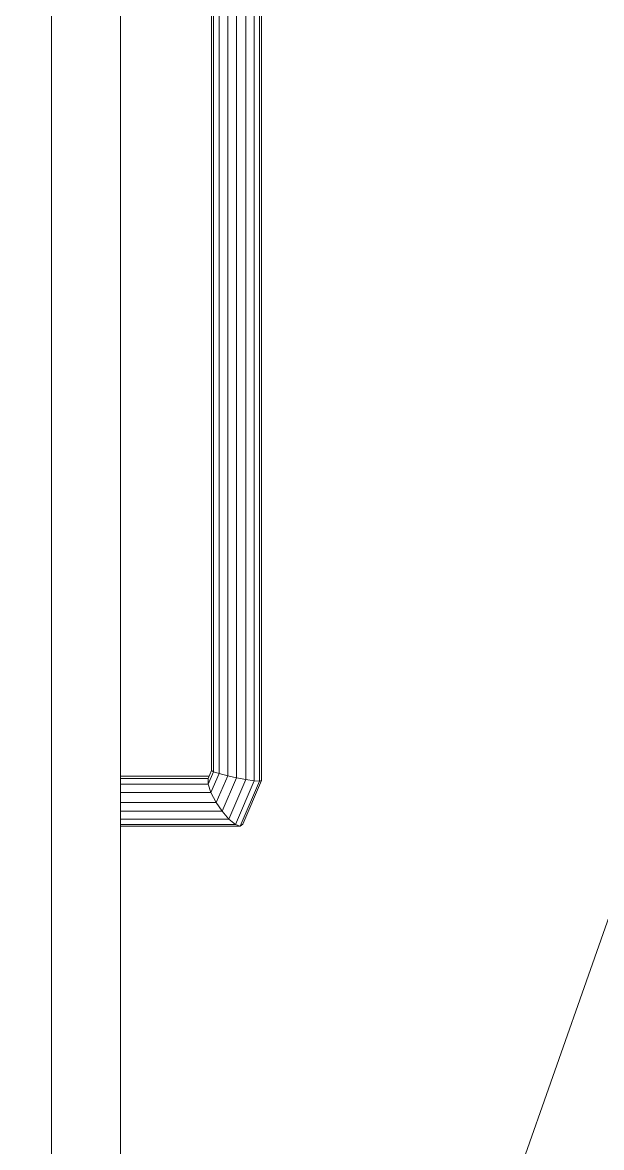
# Model space of a CAD drawing. Header units: millimetres. Extents: x -48147 to 1417267, y -496296 to 18123.
# Drawn here: x 1366197.9 to 1366418.3, y -478545.2 to -478116.8 of the extents above; entities that cross this region are included whole.
import ezdxf

# ---------------------------------------------------------------- set-up
doc = ezdxf.new("R2010")
doc.units = ezdxf.units.MM
doc.header["$MEASUREMENT"] = 0
doc.linetypes.add('Wipeout_Contour', pattern=[1000, 0, -1000])
doc.layers.add('New_A-25-M_Wall_Int', color=7, linetype='Continuous')
doc.layers.add('New_ArchiCAD Doors', color=7, linetype='Continuous')
doc.layers.add('New_ArchiCAD Doors_Pen_No__3', color=7, linetype='Continuous', lineweight=18)
doc.layers.add('New_ArchiCAD Doors_Pen_No__93', color=8, linetype='Continuous', lineweight=13)
doc.layers.add('New_ArchiCAD Doors_Pen_No__63', color=7, linetype='Continuous', lineweight=20, true_color=0x606060)

# ---------------------------------------------------------------- blocks, each defined once
blk = doc.blocks.new('Section Elem_44_2', base_point=(1376122.47, -491272.82))
at = {"color": 254, "linetype": 'Wipeout_Contour', "lineweight": 0, "ltscale": 8681565.631465085}
blk.add_wipeout([(1365122.62, -479122.82), (1366009.15, -479122.82), (1366009.15, -477022.82), (1366549.27, -477022.82), (1366549.27, -476122.82), (1365122.62, -476122.82)], dxfattribs=at).dxf.layer = 'New_A-25-M_Wall_Int'
blk = doc.blocks.new('Section Elem_52_2', base_point=(1376122.47, -491272.82))
at = {"color": 254, "linetype": 'Wipeout_Contour', "lineweight": 0, "ltscale": 7237621.518753483}
blk.add_wipeout([(1366235.26, -477095.82), (1366208.94, -477095.82), (1366208.94, -479056.82), (1366208.94, -479122.82), (1366235.26, -479122.82)], dxfattribs=at).dxf.layer = 'New_ArchiCAD Doors'
at = {"color": 254, "linetype": 'Wipeout_Contour', "lineweight": 0, "ltscale": 5789742.167640525}
blk.add_wipeout([(1366208.94, -477095.82), (1366197.93, -477095.82), (1366197.93, -479056.82), (1366208.94, -479056.82)], dxfattribs=at).dxf.layer = 'New_ArchiCAD Doors'
at = {"color": 254, "linetype": 'Wipeout_Contour', "lineweight": 0, "ltscale": 5790357.641433064}
blk.add_wipeout([(1366235.26, -478404.62), (1366268.55, -478404.62), (1366268.89, -478403.82), (1366235.26, -478403.82)], dxfattribs=at).dxf.layer = 'New_ArchiCAD Doors'
at = {"color": 254, "linetype": 'Wipeout_Contour', "lineweight": 0, "ltscale": 5790371.524571577}
blk.add_wipeout([(1366269.67, -478410.01), (1366235.26, -478410.01), (1366235.26, -478413.82), (1366271.66, -478413.82)], dxfattribs=at).dxf.layer = 'New_ArchiCAD Doors'
at = {"color": 254, "linetype": 'Wipeout_Contour', "lineweight": 0, "ltscale": 5790397.086896644}
blk.add_wipeout([(1366235.26, -478422.17), (1366278.94, -478422.17), (1366276.52, -478420.16), (1366235.26, -478420.16)], dxfattribs=at).dxf.layer = 'New_ArchiCAD Doors'
at = {"layer": 'New_ArchiCAD Doors_Pen_No__63', "linetype": 'Continuous'}
blk.add_line((1366208.94, -479056.82), (1366208.94, -477095.82), dxfattribs=at)
at = {"color": 254, "linetype": 'Wipeout_Contour', "lineweight": 0, "ltscale": 5790363.956634513}
blk.add_wipeout([(1366268.59, -478406.79), (1366235.26, -478406.79), (1366235.26, -478410.01), (1366269.67, -478410.01)], dxfattribs=at).dxf.layer = 'New_ArchiCAD Doors'
at = {"color": 254, "linetype": 'Wipeout_Contour', "lineweight": 0, "ltscale": 5790402.842288828}
blk.add_wipeout([(1366278.94, -478422.17), (1366235.26, -478422.17), (1366235.26, -478422.82), (1366280.77, -478422.82)], dxfattribs=at).dxf.layer = 'New_ArchiCAD Doors'
at = {"color": 254, "linetype": 'Wipeout_Contour', "lineweight": 0, "ltscale": 5790359.309184406}
blk.add_wipeout([(1366268.55, -478404.62), (1366235.26, -478404.62), (1366235.26, -478406.79), (1366268.59, -478406.79)], dxfattribs=at).dxf.layer = 'New_ArchiCAD Doors'
at = {"color": 254, "linetype": 'Wipeout_Contour', "lineweight": 0, "ltscale": 5790389.007196481}
blk.add_wipeout([(1366235.26, -478420.16), (1366276.52, -478420.16), (1366273.9, -478417.12), (1366235.26, -478417.12)], dxfattribs=at).dxf.layer = 'New_ArchiCAD Doors'
at = {"color": 254, "linetype": 'Wipeout_Contour', "lineweight": 0, "ltscale": 5790422.985766255}
blk.add_wipeout([(1366268.55, -478404.62), (1366268.59, -478406.79), (1366270.6, -478402.08), (1366269.84, -478401.6)], dxfattribs=at).dxf.layer = 'New_ArchiCAD Doors'
at = {"color": 254, "linetype": 'Wipeout_Contour', "lineweight": 0, "ltscale": 5790466.462344479}
blk.add_wipeout([(1366279.35, -478404.37), (1366273.9, -478417.12), (1366276.52, -478420.16), (1366282.99, -478405.05)], dxfattribs=at).dxf.layer = 'New_ArchiCAD Doors'
at = {"color": 254, "linetype": 'Wipeout_Contour', "lineweight": 0, "ltscale": 5790479.56958706}
blk.add_wipeout([(1366276.52, -478420.16), (1366278.94, -478422.17), (1366286.07, -478405.49), (1366282.99, -478405.05)], dxfattribs=at).dxf.layer = 'New_ArchiCAD Doors'
at = {"color": 254, "linetype": 'Wipeout_Contour', "lineweight": 0, "ltscale": 5790380.221453937}
blk.add_wipeout([(1366235.26, -478417.12), (1366273.9, -478417.12), (1366271.66, -478413.82), (1366235.26, -478413.82)], dxfattribs=at).dxf.layer = 'New_ArchiCAD Doors'
at = {"color": 254, "linetype": 'Wipeout_Contour', "lineweight": 0, "ltscale": 5790439.684961375}
blk.add_wipeout([(1366269.67, -478410.01), (1366271.66, -478413.82), (1366276.02, -478403.64), (1366272.75, -478402.8)], dxfattribs=at).dxf.layer = 'New_ArchiCAD Doors'
at = {"color": 254, "linetype": 'Wipeout_Contour', "lineweight": 0, "ltscale": 5790489.47988334}
blk.add_wipeout([(1366278.94, -478422.17), (1366280.77, -478422.82), (1366288.12, -478405.64), (1366286.07, -478405.49)], dxfattribs=at).dxf.layer = 'New_ArchiCAD Doors'
at = {"color": 254, "linetype": 'Wipeout_Contour', "lineweight": 0, "ltscale": 5790428.876734303}
blk.add_wipeout([(1366268.59, -478406.79), (1366269.67, -478410.01), (1366272.75, -478402.8), (1366270.6, -478402.08)], dxfattribs=at).dxf.layer = 'New_ArchiCAD Doors'
at = {"color": 254, "linetype": 'Wipeout_Contour', "lineweight": 0, "ltscale": 5790494.652199775}
blk.add_wipeout([(1366280.77, -478422.82), (1366281.76, -478422.03), (1366288.84, -478405.46), (1366288.12, -478405.64)], dxfattribs=at).dxf.layer = 'New_ArchiCAD Doors'
at = {"color": 254, "linetype": 'Wipeout_Contour', "lineweight": 0, "ltscale": 5790452.749738703}
blk.add_wipeout([(1366271.66, -478413.82), (1366273.9, -478417.12), (1366279.35, -478404.37), (1366276.02, -478403.64)], dxfattribs=at).dxf.layer = 'New_ArchiCAD Doors'
at = {"color": 254, "linetype": 'Wipeout_Contour', "lineweight": 0, "ltscale": 5790028.928576737}
blk.add_wipeout([(1366269.84, -478401.6), (1366270.6, -478402.08), (1366270.6, -477804.56), (1366269.84, -477805.04)], dxfattribs=at).dxf.layer = 'New_ArchiCAD Doors'
at = {"color": 254, "linetype": 'Wipeout_Contour', "lineweight": 0, "ltscale": 5790044.642725596}
blk.add_wipeout([(1366272.75, -478402.8), (1366276.02, -478403.64), (1366276.02, -477803), (1366272.75, -477803.85)], dxfattribs=at).dxf.layer = 'New_ArchiCAD Doors'
at = {"color": 254, "linetype": 'Wipeout_Contour', "lineweight": 0, "ltscale": 5790034.424512649}
blk.add_wipeout([(1366270.6, -478402.08), (1366272.75, -478402.8), (1366272.75, -477803.85), (1366270.6, -477804.56)], dxfattribs=at).dxf.layer = 'New_ArchiCAD Doors'
at = {"color": 254, "linetype": 'Wipeout_Contour', "lineweight": 0, "ltscale": 5790057.099530895}
blk.add_wipeout([(1366276.02, -478403.64), (1366279.35, -478404.37), (1366279.35, -477802.27), (1366276.02, -477803)], dxfattribs=at).dxf.layer = 'New_ArchiCAD Doors'
at = {"color": 254, "linetype": 'Wipeout_Contour', "lineweight": 0, "ltscale": 5790070.261195214}
blk.add_wipeout([(1366279.35, -478404.37), (1366282.99, -478405.05), (1366282.99, -477801.6), (1366279.35, -477802.27)], dxfattribs=at).dxf.layer = 'New_ArchiCAD Doors'
at = {"color": 254, "linetype": 'Wipeout_Contour', "lineweight": 0, "ltscale": 5790082.937361611}
blk.add_wipeout([(1366282.99, -478405.05), (1366286.07, -478405.49), (1366286.07, -477801.15), (1366282.99, -477801.6)], dxfattribs=at).dxf.layer = 'New_ArchiCAD Doors'
at = {"color": 254, "linetype": 'Wipeout_Contour', "lineweight": 0, "ltscale": 5790092.633463915}
blk.add_wipeout([(1366286.07, -478405.49), (1366288.12, -478405.64), (1366288.12, -477801.01), (1366286.07, -477801.15)], dxfattribs=at).dxf.layer = 'New_ArchiCAD Doors'
at = {"color": 254, "linetype": 'Wipeout_Contour', "lineweight": 0, "ltscale": 5790097.873355786}
blk.add_wipeout([(1366288.12, -478405.64), (1366288.84, -478405.46), (1366288.84, -477801.18), (1366288.12, -477801.01)], dxfattribs=at).dxf.layer = 'New_ArchiCAD Doors'
at = {"color": 254, "linetype": 'Wipeout_Contour', "lineweight": 0, "ltscale": 17370552.87770468}
blk.add_wipeout([(1366235.26, -479122.82), (1366540.01, -479122.82), (1366540.01, -477095.82), (1366235.26, -477095.82), (1366235.26, -477783.82), (1366280.77, -477783.82), (1366281.76, -477784.61), (1366288.84, -477801.18), (1366288.84, -478405.46), (1366281.76, -478422.03), (1366280.77, -478422.82), (1366235.26, -478422.82)], dxfattribs=at).dxf.layer = 'New_ArchiCAD Doors'
at = {"layer": 'New_ArchiCAD Doors_Pen_No__93', "linetype": 'Continuous'}
for p, q in [((1366272.75, -478402.8), (1366272.75, -477803.85)), ((1366276.02, -478403.64), (1366276.02, -477803)), ((1366279.35, -478404.37), (1366279.35, -477802.27)), ((1366282.99, -478405.05), (1366282.99, -477801.6)), ((1366286.07, -478405.49), (1366286.07, -477801.15)), ((1366288.12, -478405.64), (1366288.12, -477801.01)), ((1366288.84, -478405.46), (1366288.84, -477801.18)), ((1366276.02, -478403.64), (1366272.75, -478402.8)), ((1366279.35, -478404.37), (1366273.9, -478417.12)), ((1366279.35, -478404.37), (1366276.02, -478403.64)), ((1366282.99, -478405.05), (1366279.35, -478404.37)), ((1366268.59, -478406.79), (1366235.26, -478406.79)), ((1366269.67, -478410.01), (1366268.59, -478406.79)), ((1366282.99, -478405.05), (1366276.52, -478420.16)), ((1366286.07, -478405.49), (1366278.94, -478422.17)), ((1366288.12, -478405.64), (1366280.77, -478422.82)), ((1366288.84, -478405.46), (1366281.76, -478422.03)), ((1366286.07, -478405.49), (1366282.99, -478405.05)), ((1366288.12, -478405.64), (1366286.07, -478405.49)), ((1366288.84, -478405.46), (1366288.12, -478405.64)), ((1366269.67, -478410.01), (1366235.26, -478410.01)), ((1366271.66, -478413.82), (1366269.67, -478410.01)), ((1366271.66, -478413.82), (1366235.26, -478413.82)), ((1366273.9, -478417.12), (1366235.26, -478417.12)), ((1366273.9, -478417.12), (1366271.66, -478413.82)), ((1366276.52, -478420.16), (1366273.9, -478417.12)), ((1366276.52, -478420.16), (1366235.26, -478420.16)), ((1366278.94, -478422.17), (1366276.52, -478420.16)), ((1366281.76, -478422.03), (1366280.77, -478422.82)), ((1366278.94, -478422.17), (1366235.26, -478422.17)), ((1366280.77, -478422.82), (1366235.26, -478422.82)), ((1366280.77, -478422.82), (1366278.94, -478422.17))]:
    blk.add_line(p, q, dxfattribs=at)
at = {"color": 254, "linetype": 'Wipeout_Contour', "lineweight": 0, "ltscale": 8684973.261920812}
blk.add_wipeout([(1366268.89, -477802.82), (1366235.26, -477802.82), (1366235.26, -478403.82), (1366268.89, -478403.82), (1366269.84, -478401.6), (1366269.84, -477805.04)], dxfattribs=at).dxf.layer = 'New_ArchiCAD Doors'
at = {"layer": 'New_ArchiCAD Doors_Pen_No__3', "linetype": 'Continuous'}
blk.add_line((1366235.26, -478985.17), (1366540.12, -478119.4), dxfattribs=at)
at = {"layer": 'New_ArchiCAD Doors_Pen_No__63', "linetype": 'Continuous'}
blk.add_line((1366235.26, -477095.82), (1366235.26, -479122.82), dxfattribs=at)
at = {"layer": 'New_ArchiCAD Doors_Pen_No__93', "linetype": 'Continuous'}
for p, q in [((1366269.84, -478401.6), (1366269.84, -477805.04)), ((1366270.6, -478402.08), (1366270.6, -477804.56)), ((1366268.89, -478403.82), (1366235.26, -478403.82)), ((1366268.55, -478404.62), (1366235.26, -478404.62)), ((1366269.84, -478401.6), (1366268.55, -478404.62)), ((1366268.59, -478406.79), (1366268.55, -478404.62)), ((1366270.6, -478402.08), (1366268.59, -478406.79)), ((1366272.75, -478402.8), (1366269.67, -478410.01)), ((1366270.6, -478402.08), (1366269.84, -478401.6)), ((1366272.75, -478402.8), (1366270.6, -478402.08)), ((1366276.02, -478403.64), (1366271.66, -478413.82))]:
    blk.add_line(p, q, dxfattribs=at)

msp = doc.modelspace()

# ---------------------------------------------------------------- block references
at = {"layer": 'New_A-25-M_Wall_Int'}
msp.add_blockref('Section Elem_44_2', (1376122.47, -491272.82), dxfattribs=at)

# ---------------------------------------------------------------- next in the draw order: block references
at = {"layer": 'New_ArchiCAD Doors'}
msp.add_blockref('Section Elem_52_2', (1376122.47, -491272.82), dxfattribs=at)

doc.saveas('drawing.dxf')
